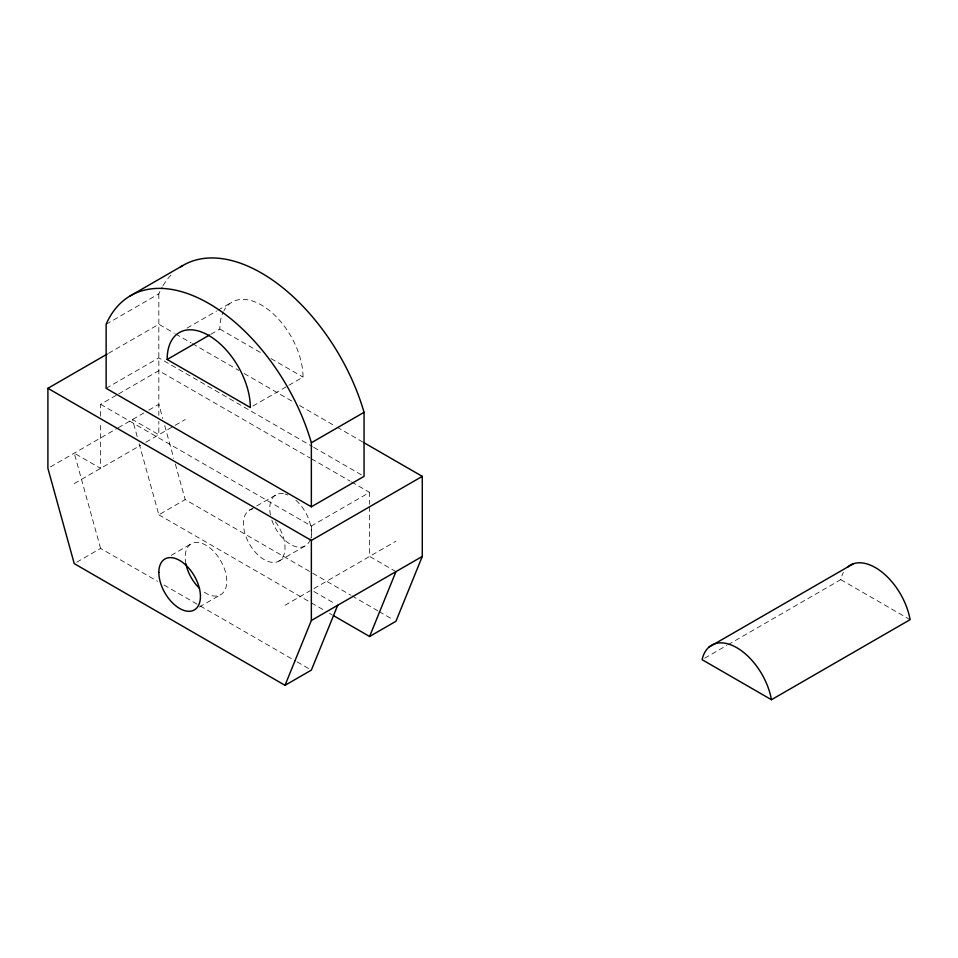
<?xml version="1.0" encoding="UTF-8"?>
<svg xmlns="http://www.w3.org/2000/svg" width="958" height="958" viewBox="0 0 958 958"><rect width="100%" height="100%" fill="white"/><g stroke="black" fill="none" stroke-linecap="round" stroke-linejoin="round"><path stroke-width="0.72" stroke-dasharray="4.79 3.59" d="M106.134 324.259L158.836 293.843A156.405 90.303 60 0 1 162.261 286.957M108.529 353.31L158.836 324.259L174.332 333.216M187.049 328.103L216.604 311.039M217.885 310.296L232.028 302.129M106.134 388.313L158.836 357.885L312.428 446.56M210.844 334.258L219.837 329.061A58.833 33.961 60 0 1 223.31 311.853M100.59 416.239L100.59 404.324L117.415 394.612M118.708 393.858L158.836 370.698L310.117 458.044M50.415 466.917L116.96 428.501M118.253 427.747L143.772 413.018M148.789 410.12L158.836 404.324L162.764 418.538M74.245 483.574L140.706 445.207M145.891 442.213L173.889 426.047M175.134 425.328L185.181 419.532M252.924 406.036L287.616 386.002M288.909 385.26L303.039 377.105A58.833 33.961 60 0 0 270.707 311.601A58.833 33.961 60 0 0 223.968 310.596M76.76 562.19L100.59 548.419L157.483 581.266M139.173 443.71L158.836 514.805L185.181 499.585L350.688 595.146M171.195 555.353L191.265 543.761M249.511 510.135L275.856 494.927M100.59 404.324L311.362 526.002L369.596 492.388L369.596 504.303M199.36 607.025L220.687 594.714M278.922 561.089L305.267 545.88M285.017 605.264L310.105 590.775M313.949 588.559L395.941 541.222M704.693 658.194L726.727 645.476M728.02 644.734L840.765 579.638A50.247 29.015 60 0 1 843.375 572.441M840.765 579.638L910.1 619.67M219.837 329.061L260.804 352.712M271.042 358.627L303.039 377.105M175.625 333.959L191.121 342.904M192.414 343.647L238.901 370.495M244.062 373.476L293.148 401.809M299.603 405.533L335.767 426.418M337.048 427.16L362.878 442.069M313.709 447.314L364.052 476.365M311.41 458.786L350.197 481.179M351.49 481.934L369.596 492.388M395.941 571.639L369.596 556.43L369.596 505.788M351.981 595.888L377.847 610.821M379.14 611.575L393.355 619.778M313.865 591.505L335.192 603.815M158.836 514.805L310.117 602.151M311.41 602.893L324.343 610.354M329.516 613.348L332.103 614.832M163.95 585.003L198.869 605.157M200.162 605.911L295.842 661.152M297.136 661.894L308.775 668.612M164.728 425.651L173.769 458.355M175.35 464.043L185.181 499.585M137.198 436.597L132.479 419.532L158.836 434.74L158.836 421.34M100.59 548.419L74.245 453.158L100.59 468.366L100.59 422.191M311.362 526.002L311.362 537.917M158.836 293.843L158.836 415.377M310.26 539.486A29.411 16.981 60 0 1 291.519 544.946A29.411 16.981 60 0 1 271.557 519.2M270.467 515.021A29.411 16.981 60 0 1 283.879 493.801M285.173 494.1A29.411 16.981 60 0 1 287.843 495.023M295.938 500.316A29.411 16.981 60 0 1 310.655 538.216M163.028 285.652A156.405 90.303 60 0 1 171.817 274.156M185.888 563.855A29.411 16.981 60 0 1 203.443 543.94A29.411 16.981 60 0 1 226.771 581.662A29.411 16.981 60 0 1 202.725 591.074M275.389 521.799A29.411 16.981 60 0 1 280.047 560.322A29.411 16.981 60 0 1 248.673 542.611A29.411 16.981 60 0 1 252.661 508.973"/><path stroke-width="1.44" d="M285.017 685.317L311.362 620.473L311.362 540.42L47.9 388.313L47.9 468.366L74.245 563.639L285.017 685.317L311.362 670.109L337.707 605.264M333.396 615.587L369.596 636.483L395.941 571.639M364.172 442.824L422.286 476.365L422.286 556.43L395.941 621.275L369.596 636.483M130.013 296.01L182.703 265.594M47.9 388.313L107.236 354.053M167.147 359.489A58.833 33.961 60 0 1 208.748 335.468A58.833 33.961 60 0 1 250.349 407.521L167.147 359.489L209.562 335.001M364.052 412.323L364.052 476.365L311.362 506.794L311.362 442.752L364.052 412.323A156.405 90.303 60 0 0 180.379 267.054M311.362 540.42L422.286 476.365M311.362 620.473L422.286 556.43M708.944 647.129L853.243 563.807M771.441 699.723A50.247 29.015 60 0 0 736.774 647.692A50.247 29.015 60 0 0 702.106 659.691L771.441 699.723L910.1 619.67A50.247 29.015 60 0 0 883.36 573.243A50.247 29.015 60 0 0 847.602 567.076M311.362 506.794L106.134 388.313L106.134 324.259A156.405 90.303 60 0 1 208.748 303.447A156.405 90.303 60 0 1 311.362 442.752M199.551 588.38A29.411 16.981 60 0 1 185.888 563.855M158.836 572.441A29.411 16.981 60 0 0 190.031 611.252A29.411 16.981 60 0 0 190.031 569.651A29.411 16.981 60 0 0 158.836 572.441"/></g></svg>
